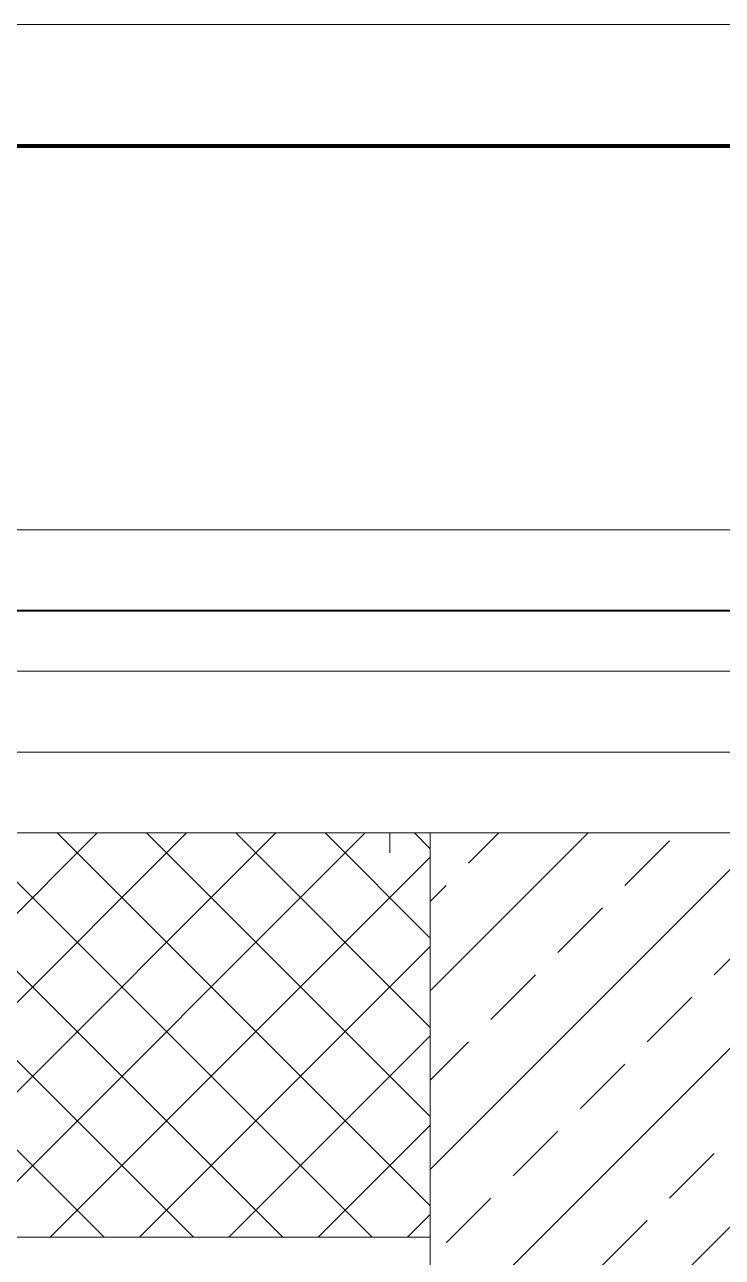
# Model space of a CAD drawing. Extents: x -1439 to 23780, y -1362 to 4476.
# Drawn here: x 20397.4 to 20432, y 2804 to 2865 of the extents above; entities that cross this region are included whole.
import ezdxf

# ---------------------------------------------------------------- set-up
doc = ezdxf.new("R2010")
doc.units = 0
doc.header["$MEASUREMENT"] = 0
doc.layers.get('0').update_dxf_attribs({"color": 9, "lineweight": 9})
for name, color, linetype, lineweight in [('Audi$0$00', 8, 'Continuous', 9), ('Audi$0$01', 8, 'Continuous', 9), ('Audi$0$06C', 8, 'Continuous', 9), ('Audi$0$06D', 8, 'Continuous', 9), ('Audi$0$09W', 8, 'Continuous', 9), ('Audi$0$10', 8, 'Continuous', 9), ('Audi$0$14', 8, 'Continuous', 9), ('Audi$0$33', 8, 'Audi$0$BATTING', 9)]:
    doc.layers.add(name, color=color, linetype=linetype, lineweight=lineweight)
doc.linetypes.add('Audi$0$BATTING', pattern='A,0.0001,-0.1,[134,ltypeshp.shx,S=0.1,R=0,X=-0.1,Y=0],-0.2,[134,ltypeshp.shx,S=0.1,R=180,X=0.1,Y=0],-0.1', length=0.4001)

# ---------------------------------------------------------------- blocks, each defined once
blk = doc.blocks.new('Audi$0$p-kolon_80x80')
at = {"layer": 'Audi$0$09W'}
h = blk.add_hatch(dxfattribs=at)
h.set_pattern_fill('ANSI33', color=256, scale=25, style=0)
h.set_pattern_definition([(45, (-1222.5, -385), (-4.419417, 4.419417), []), (45, (-1218.0806, -385), (-4.419417, 4.419417), [3.125, -1.5625])])
h.paths.add_polyline_path([(-40, -40), (40, -40), (40, 40), (-40, 40)])
blk.add_lwpolyline([(-40, -40), (40, -40), (40, 40), (-40, 40)], close=True)
blk = doc.blocks.new('Audi$0$ÇATI KATI PLANI')
at = {"layer": 'Audi$0$09W'}
h = blk.add_hatch(dxfattribs=at)
h.set_pattern_fill('ANSI37', color=256, scale=25, style=0)
h.paths.add_polyline_path([(20417.5, 2825), (20370, 2825), (20370, 2805), (20417.5, 2805)])
at = {"layer": 'Audi$0$00'}
blk.add_lwpolyline([(20417.5, 2825), (20370, 2825), (20370, 2805), (20417.5, 2805)], close=True, dxfattribs=at)
at = {"layer": 'Audi$0$06C'}
blk.add_lwpolyline([(18957.5, 1124.327), (18957.5, 1124.327), (18957.5, 2865), (22657.5, 2865), (22657.493, 2206.394)], dxfattribs=at)
blk.add_lwpolyline([(18957.5, 1124.327), (18957.5, 1124.327), (18957.5, 2865), (22657.5, 2865), (22657.493, 2206.394)], dxfattribs=at)
blk.add_lwpolyline([(22657.491, 285), (18957.5, 285), (18957.5, 2865), (22657.5, 2865)], close=True, dxfattribs=at)
at = {"layer": 'Audi$0$06D'}
for points in [[(20368, 2839.999), (20620, 2840.001)], [(20620, 2825), (20620, 2833), (20370, 2833), (20370, 2825)]]:
    blk.add_lwpolyline(points, dxfattribs=at)
at = {"layer": 'Audi$0$10'}
for points, const_width in [([(18963.5, 1124.327), (18963.5, 2859), (22651.5, 2859), (22651.5, 2206.394)], 0.2), ([(18963.5, 1124.327), (18963.5, 2859), (22651.5, 2859), (22651.5, 2206.394)], 0.2), ([(20467.5, 291), (18963.5, 291), (18963.5, 2859), (22651.5, 2859), (22651.5, 291), (21824.7, 291)], 0.2), ([(20363.188, 2835.999), (20626.812, 2835.999)], 0.1)]:
    blk.add_lwpolyline(points, dxfattribs=dict(at, const_width=const_width))
at = {"layer": 'Audi$0$33', "ltscale": 0.4}
blk.add_lwpolyline([(20370, 2829), (20620, 2829)], dxfattribs=at)
at = {"layer": 'Audi$0$01'}
blk.add_blockref('Audi$0$p-kolon_80x80', (20457.5, 2785), dxfattribs=at)

msp = doc.modelspace()

# ---------------------------------------------------------------- linework, layer by layer
at = {"layer": 'Audi$0$14'}
msp.add_lwpolyline([(20415.5, 2825), (20415.5, 2824.025)], dxfattribs=at)

# ---------------------------------------------------------------- block references
msp.add_blockref('Audi$0$ÇATI KATI PLANI', (0, 0))

doc.saveas('drawing.dxf')
